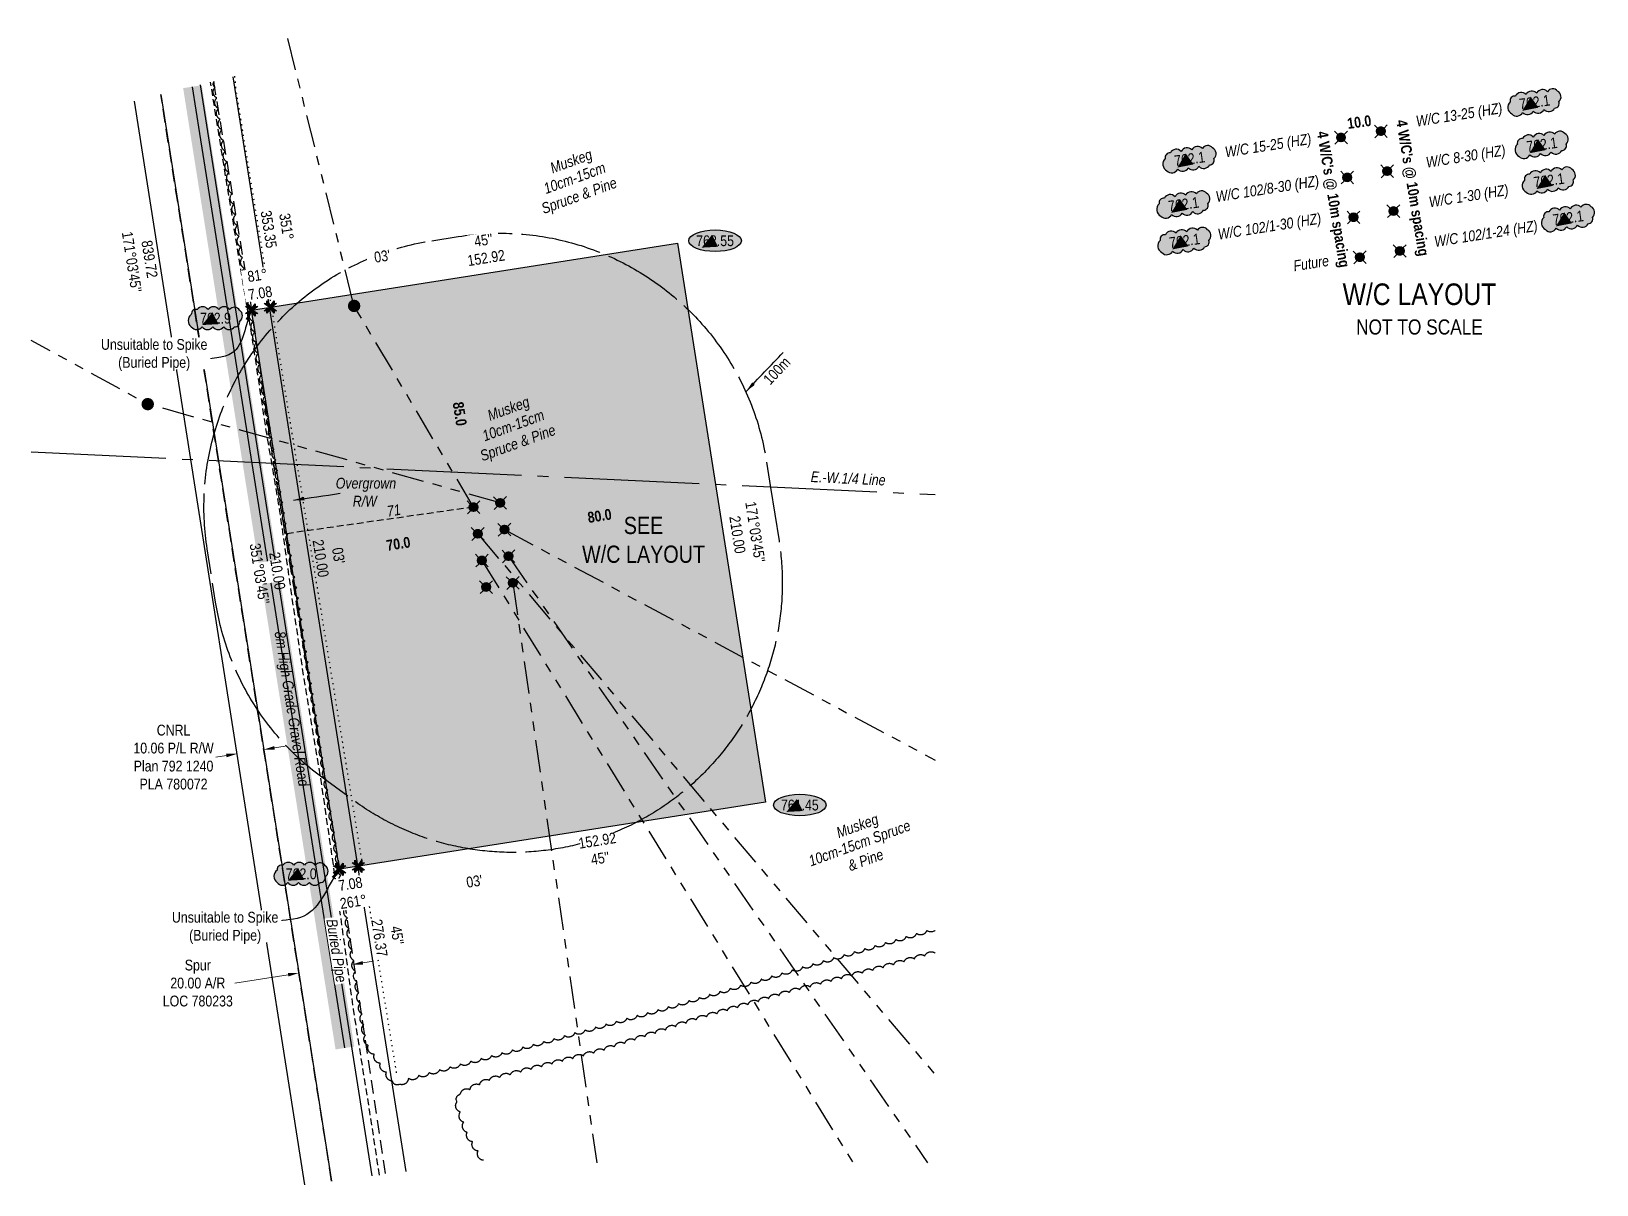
# Model space of a CAD drawing. Extents: x 318601 to 331416, y 6144887 to 6151717.
# Drawn here: x 321486 to 322938, y 6146769 to 6147838 of the extents above; entities that cross this region are included whole.
import ezdxf
from ezdxf.enums import TextEntityAlignment as Align

# ---------------------------------------------------------------- set-up
doc = ezdxf.new("R2010")
doc.units = 0
doc.header["$LTSCALE"] = 5
doc.header["$PDSIZE"] = 0.5
for name, pattern in [('0', [1, 1, 0]), ('foc-ACCESSROAD', [3.75, 2.5, -1.25]), ('foc-BUFFER', [16.75, 15, -1.75]), ('foc-DRILLPATH', [14.75, 6, -1.75, 1.75, -1.75, 1.75, -1.75]), ('foc-QUARTERLINE', [33, 25, -3, 2, -3]), ('foc-TIELINE', [1.875, 1.25, -0.625]), ('foc-TOPO', [1, 0.2, -0.8]), ('UG_PIPE', [1.875, 1.25, -0.625])]:
    doc.linetypes.add(name, pattern=pattern)
doc.layers.get('Defpoints').update_dxf_attribs({"color": 9})
for name, color, linetype in [('AS-PIPE-UG', 44, 'UG_PIPE'), ('AS-PIPE-UG-T', 44, 'Continuous'), ('AS-ROADS', 254, 'Continuous'), ('AUX-BUFFER', 7, 'foc-BUFFER'), ('C-RW', 13, 'Continuous'), ('DETAIL-T', 7, 'Continuous'), ('F-AR', 190, 'foc-ACCESSROAD'), ('F-RW', 190, 'Continuous'), ('L-BD', 7, 'Continuous'), ('L-MON', 1, 'Continuous'), ('L-QSEC', 8, 'foc-QUARTERLINE'), ('P-ELEVATION', 7, 'Continuous'), ('P-PDRILLPATH', 12, 'foc-DRILLPATH'), ('P-PROPOSED-H', 21, 'Continuous'), ('P-PROPOSED-T', 10, 'Continuous'), ('P-TXT', 4, 'Continuous'), ('T-BUSH', 110, '0'), ('T-BUSH-T', 110, 'Continuous'), ('T-TIE', 201, 'foc-TIELINE'), ('T-VEGETATION CHANGE', 104, 'foc-TOPO')]:
    doc.layers.add(name, color=color, linetype=linetype)
for name, color, linetype, lineweight in [('F-AR-T', 190, 'Continuous', 9), ('F-RW-T', 190, 'Continuous', 9), ('T-TEXT', 48, 'Continuous', 18), ('T-TIE-T', 201, 'Continuous', 18)]:
    doc.layers.add(name, color=color, linetype=linetype, lineweight=lineweight)
doc.styles.add('80', font='ARIALN.TTF', dxfattribs={"height": 10})
doc.styles.add('80CG', font='ARIALN.TTF', dxfattribs={"height": 10})
doc.styles.add('80L', font='ARIALN.TTF', dxfattribs={"height": 10})
doc.styles.add('80LS', font='ARIALNI.TTF', dxfattribs={"height": 10})
doc.dimstyles.new('CG2011', dxfattribs={"dimscale": 5, "dimtxt": 9, "dimasz": 2, "dimexe": 0.2, "dimexo": 0.0625, "dimgap": 0.5, "dimtad": 0, "dimtih": 1, "dimtoh": 1, "dimzin": 0, "dimdsep": 46, "dimtxsty": '80CG', "dimcen": 0.1, "dimse1": 1, "dimse2": 1, "dimclrd": 256, "dimclrt": 256, "dimaunit": 1, "dimadec": 4, "dimazin": 0, "dimtfac": 0.06, "dimtofl": 0, "dimtmove": 0, "dimatfit": 1, "dimfxl": 0.2, "dimtolj": 1, "dimtzin": 0, "dimlwd": -1, "dimarcsym": 0})
doc.dimstyles.new('Compass 5 000', dxfattribs={"dimscale": 5, "dimtxt": 9, "dimasz": 2, "dimexe": 0.2, "dimexo": 0.0625, "dimgap": 0.5, "dimtad": 0, "dimtih": 1, "dimtoh": 1, "dimzin": 0, "dimdsep": 46, "dimtxsty": '80CG', "dimcen": 0.1, "dimse1": 1, "dimse2": 1, "dimclrd": 256, "dimclrt": 256, "dimaunit": 1, "dimadec": 4, "dimazin": 0, "dimtfac": 0.06, "dimtofl": 0, "dimtmove": 0, "dimatfit": 1, "dimfxl": 0.2, "dimtolj": 1, "dimtzin": 0, "dimlwd": -1, "dimarcsym": 0})

# ---------------------------------------------------------------- blocks, each defined once
blk = doc.blocks.new('*D50')
at = {"layer": 'Defpoints', "color": 0, "transparency": 16777216}
for p in [(321741.6, 6147242), (321692.1, 6147234.2), (321783.9, 6146972.9)]:
    blk.add_point(p, dxfattribs=at)
at = {"layer": 'F-AR-T', "transparency": 16777216}
for p, q in [((321793.8, 6146974.4), (321803.6, 6146976)), ((321724.6, 6146963.5), (321675, 6146955.7))]:
    blk.add_line(p, q, dxfattribs=at)
for points in [[(321793.5, 6146976.1), (321794, 6146972.8), (321783.9, 6146972.9)], [(321724.3, 6146965.2), (321724.8, 6146961.9), (321734.5, 6146965.1)]]:
    blk.add_solid(points, dxfattribs=at)
at = {"layer": 'F-AR-T', "transparency": 16777216, "insert": (321640.7, 6146955.7), "char_height": 10, "attachment_point": 5, "style": '80CG'}
blk.add_mtext('\\A1;Spur\\P20.00 A/R^JLOC 780233', dxfattribs=at)
blk = doc.blocks.new('*D51')
at = {"layer": 'Defpoints', "color": 0, "transparency": 16777216}
for p in [(321671.6, 6147203.2), (321696.4, 6147207.1), (321677.1, 6147168.3)]:
    blk.add_point(p, dxfattribs=at)
at = {"layer": 'F-RW-T', "transparency": 16777216}
for p, q in [((321667.2, 6147166.8), (321657.3, 6147165.2)), ((321711.8, 6147173.8), (321721.6, 6147175.3))]:
    blk.add_line(p, q, dxfattribs=at)
for points in [[(321666.9, 6147168.4), (321667.4, 6147165.1), (321677.1, 6147168.3)], [(321711.5, 6147175.4), (321712, 6147172.1), (321701.9, 6147172.2)]]:
    blk.add_solid(points, dxfattribs=at)
at = {"layer": 'F-RW-T', "transparency": 16777216, "insert": (321618.2, 6147165.2), "char_height": 10, "attachment_point": 5, "style": '80CG', "bg_fill": 3, "box_fill_scale": 1.1, "bg_fill_color": 256, "bg_fill_true_color": 13158600, "bg_fill_transparency": 0}
blk.add_mtext('\\A1;CNRL\\P10.06 P/L R/W\\PPlan 792 1240\\PPLA 780072', dxfattribs=at)
blk = doc.blocks.new('TEMP')
h = blk.add_hatch(color=255)
h.dxf.hatch_style = 1
h.paths.add_polyline_path([(0, 0.25), (-0.67, 1.15), (-0.67, 0.67), (-1.15, 0.67), (-0.25, 0), (-1.15, -0.67), (-0.67, -0.67), (-0.67, -1.15), (0, -0.25), (0.67, -1.15), (0.67, -0.67), (1.15, -0.67), (0.25, 0), (1.15, 0.67), (0.67, 0.67), (0.67, 1.15)])
h.paths.add_polyline_path([(0.57, 0.85), (0.57, 0.57), (0.85, 0.57), (0.08, 0), (0.85, -0.57), (0.57, -0.57), (0.57, -0.85), (0, -0.08), (-0.57, -0.85), (-0.57, -0.57), (-0.85, -0.57), (-0.08, 0), (-0.85, 0.57), (-0.57, 0.57), (-0.57, 0.85), (0, 0.08)], flags=16)
h = blk.add_hatch(color=1)
h.dxf.hatch_style = 1
h.paths.add_polyline_path([(0, 0.08), (-0.57, 0.85), (-0.57, 0.57), (-0.85, 0.57), (-0.08, 0), (-0.85, -0.57), (-0.57, -0.57), (-0.57, -0.85), (0, -0.08), (0.57, -0.85), (0.57, -0.57), (0.85, -0.57), (0.08, 0), (0.85, 0.57), (0.57, 0.57), (0.57, 0.85)])
at = {"color": 1}
for p, q in [((-0.08, 0), (0.08, 0)), ((0, 0.08), (0, -0.08))]:
    blk.add_line(p, q, dxfattribs=at)
at = {"color": 255, "flags": 128}
blk.add_lwpolyline([(-0.25, 0), (-1.15, 0.67), (-0.67, 0.67), (-0.67, 1.15), (0, 0.25), (0.67, 1.15), (0.67, 0.67), (1.15, 0.67), (0.25, 0), (1.15, -0.67), (0.67, -0.67), (0.67, -1.15), (0, -0.25), (-0.67, -1.15), (-0.67, -0.67), (-1.15, -0.67)], close=True, dxfattribs=at)
at = {"color": 1, "flags": 128}
blk.add_lwpolyline([(-0.08, 0), (-0.85, 0.57), (-0.57, 0.57), (-0.57, 0.85), (0, 0.08), (0.57, 0.85), (0.57, 0.57), (0.85, 0.57), (0.08, 0), (0.85, -0.57), (0.57, -0.57), (0.57, -0.85), (0, -0.08), (-0.57, -0.85), (-0.57, -0.57), (-0.85, -0.57)], close=True, dxfattribs=at)
blk = doc.blocks.new('wa')
at = {"layer": 'P-ELEVATION'}
h = blk.add_hatch(color=111, dxfattribs=at)
h.dxf.hatch_style = 1
edge = h.paths.add_edge_path()
edge.add_arc((-17.4, -4.5), 6.1, 215, 325)
edge.add_arc((-7.4, -4.5), 6.1, 215, 325)
edge.add_arc((2.6, -4.5), 6.1, 215, 325)
edge.add_arc((12.7, -4.5), 6.1, 215, 325)
edge.add_arc((18.1, -3.7), 4.32, 263.4336, 373.4336)
edge.add_arc((18.8, 2.3), 6.1, 305, 415)
edge.add_arc((17.5, 4.4), 5.69, 30.6955, 140.6955)
edge.add_arc((8.1, 4.5), 6.1, 35, 145)
edge.add_arc((-1.9, 4.5), 6.1, 35, 145)
edge.add_arc((-11.9, 4.5), 6.1, 35, 145)
edge.add_arc((-18, 3.8), 4.33, 75.4261, 185.4261)
edge.add_arc((-18.4, -2.3), 6.96, 125, 235)
at = {"color": 240, "flags": 128}
blk.add_lwpolyline([(-22.4, -8, 0.520567), (-12.3, -8, 0.520567), (-2.4, -8, 0.520567), (7.6, -8, 0.520567), (17.6, -8, 0.520567), (22.4, -2.7, 0.520567), (22.4, 7.3, 0.520567), (13.1, 8, 0.520567), (3.1, 8, 0.520567), (-6.9, 8, 0.520567), (-16.9, 8, 0.520567), (-22.4, 3.4, 0.520567)], format="xyb", close=True, dxfattribs=at)
at = {"layer": 'P-ELEVATION', "color": 240, "flags": 128}
blk.add_lwpolyline([(0, 0, 12.5, 0, 0), (-12.4, -6.4, 0, 0, 0)], format="xyseb", dxfattribs=at)
at = {"layer": 'P-ELEVATION', "color": 240, "style": '80'}
blk.add_attdef('ELEVATION', text='', height=10, dxfattribs=at).set_placement((0, 0), align=Align.MIDDLE_CENTER)
blk = doc.blocks.new('we')
at = {"layer": 'P-ELEVATION'}
h = blk.add_hatch(color=111, dxfattribs=at)
h.dxf.hatch_style = 1
edge = h.paths.add_edge_path()
edge.add_ellipse((0, 0), major_axis=(-24.4, 0), ratio=0.410256, start_angle=0, end_angle=360)
at = {"layer": 'P-ELEVATION', "color": 7, "flags": 128}
blk.add_lwpolyline([(0, 0, 12.5, 0, 0), (-12.4, -6.4, 0, 0, 0)], format="xyseb", dxfattribs=at)
at = {"layer": 'P-ELEVATION', "color": 7}
blk.add_ellipse((0, 0), major_axis=(-24.4, 0), ratio=0.410256, dxfattribs=at)
at = {"layer": 'P-ELEVATION', "style": '80'}
blk.add_attdef('ELEVATION', text='', height=10, dxfattribs=at).set_placement((0, 0), align=Align.MIDDLE_CENTER)
blk = doc.blocks.new('plbh')
at = {"layer": 'L-MON'}
h = blk.add_hatch(color=255, dxfattribs=at)
h.dxf.hatch_style = 1
edge = h.paths.add_edge_path()
edge.add_arc((0, 0), 1.16, 0, 360)
h = blk.add_hatch(color=256, dxfattribs=at)
h.dxf.hatch_style = 1
h.paths.add_polyline_path([(-0.96, 0, 1), (0.96, 0, 1)])
h.paths.add_polyline_path([(0.91, 0, -1), (-0.91, 0, -1)], flags=16)
h.paths.add_polyline_path([(0.45, 0, -1), (-0.45, 0, -1)], flags=0)
h = blk.add_hatch(color=256, dxfattribs=at)
h.dxf.hatch_style = 1
h.paths.add_polyline_path([(-0.45, 0, 1), (0.45, 0, 1)])
h.paths.add_polyline_path([(0.4, 0, -1), (-0.4, 0, -1)], flags=16)
at = {"layer": 'L-MON', "color": 240}
for radius in [0.96, 0.91, 0.45, 0.4]:
    blk.add_circle((0, 0), radius, dxfattribs=at)
blk = doc.blocks.new('WC')
at = {"layer": 'L-MON'}
h = blk.add_hatch(color=255, dxfattribs=at)
h.dxf.hatch_style = 1
edge = h.paths.add_edge_path()
edge.add_arc((0, 0), 0.9, 0, 360)
at = {"layer": 'L-MON', "color": 240, "flags": 128}
for points in [[(-0.62, 0.5), (-1.23, 1.12)], [(0.52, 0.61), (1.13, 1.21)], [(-1.18, -1.18), (-0.56, -0.57)], [(1.16, -1.18), (0.56, -0.57)]]:
    blk.add_lwpolyline(points, dxfattribs=at)
at = {"layer": 'L-MON', "color": 240}
for radius in [0.8, 0.373]:
    blk.add_circle((0, 0), radius, dxfattribs=at)

msp = doc.modelspace()

# ---------------------------------------------------------------- hatches: boundary and pattern name
at = {"layer": 'P-PROPOSED-H'}
h = msp.add_hatch(color=256, dxfattribs=at)
h.dxf.hatch_style = 1
h.paths.add_polyline_path([(321772.107, 6147061.193), (321690.552, 6147579.758), (322085.65, 6147641.895), (322167.205, 6147123.33)])

# ---------------------------------------------------------------- linework, layer by layer
at = {"layer": 'AS-PIPE-UG', "flags": 128}
msp.add_lwpolyline([(321809.182, 6146777.773), (321800.201, 6146836.378), (321785.119, 6146931.368), (321770.574, 6147037.085), (321755.826, 6147138.513), (321739.186, 6147238.478), (321728.926, 6147308.185), (321716.801, 6147393.405), (321704.184, 6147468.133), (321691.834, 6147549.79), (321678.264, 6147632.208), (321665.769, 6147708.753), (321653.389, 6147785.625), (321652.534, 6147790.999)], dxfattribs=at)
at = {"layer": 'AS-ROADS', "const_width": 17.498, "flags": 128}
msp.add_lwpolyline([(321777.084, 6146895.58), (321642.629, 6147743.36), (321635.752, 6147786.837)], dxfattribs=at)
at = {"layer": 'AS-ROADS', "flags": 128}
msp.add_lwpolyline([(321777.084, 6146895.58), (321642.629, 6147743.36), (321635.752, 6147786.837)], dxfattribs=at)
at = {"layer": 'AUX-BUFFER', "color": 251, "linetype": 'foc-BUFFER', "flags": 128}
msp.add_lwpolyline([(321857.582, 6147643.983), (321882.276, 6147647.867, -0.41421356), (322168.047, 6147439.767), (322171.931, 6147415.073), (322175.814, 6147390.379), (322179.698, 6147365.686, -0.66817864), (321785.613, 6147124.779), (321757.036, 6147145.589, -0.19891237), (321657.249, 6147308.825), (321653.365, 6147333.518), (321649.482, 6147358.212, -0.41421356)], format="xyb", close=True, dxfattribs=at)
at = {"layer": 'C-RW', "flags": 128}
for points in [[(321802.325, 6146776.886), (321698.339, 6147438.157), (321643.221, 6147788.689)], [(321673.044, 6147796.085), (321833.701, 6146780.943)]]:
    msp.add_lwpolyline(points, dxfattribs=at)
at = {"layer": 'F-AR', "flags": 128}
for points in [[(321655.121, 6147791.64), (321690.552, 6147579.758), (321710.804, 6147437.569), (321772.107, 6147061.193), (321814.457, 6146778.455)], [(321764.815, 6146772.037), (321659.774, 6147439.982), (321606.376, 6147779.552)]]:
    msp.add_lwpolyline(points, dxfattribs=at)
at = {"layer": 'F-RW'}
for points in [[(321739.875, 6146768.812), (321634.144, 6147441.194), (321581.895, 6147773.481)], [(321606.376, 6147779.552), (321659.774, 6147439.982), (321764.815, 6146772.037)]]:
    msp.add_lwpolyline(points, dxfattribs=at)
at = {"layer": 'L-QSEC'}
msp.add_line((321486.301, 6147448.231), (322324.491, 6147408.592), dxfattribs=at)
at = {"layer": 'P-PDRILLPATH', "flags": 128}
for points in [[(321896.418, 6147397.048), (321785.643, 6147583.564), (321722.505, 6147838.165)], [(321921.111, 6147400.931), (321594.272, 6147492.503), (321486.301, 6147551.462)], [(321900.301, 6147372.354), (322324.491, 6146870.798)], [(321924.995, 6147376.238), (322324.491, 6147162.511)], [(321904.185, 6147347.66), (322248.266, 6146789.079)], [(321928.879, 6147351.544), (322317.454, 6146789.079)], [(321932.762, 6147326.85), (322010.717, 6146789.079)]]:
    msp.add_lwpolyline(points, dxfattribs=at)
at = {"layer": 'P-PROPOSED-T', "flags": 128}
msp.add_lwpolyline([(321772.107, 6147061.193), (321690.552, 6147579.758), (322085.65, 6147641.895), (322167.205, 6147123.33)], close=True, dxfattribs=at)
at = {"layer": 'T-BUSH', "flags": 128}
for points in [[(322324.491, 6147004.62, -0.35860937), (322316.735, 6147004.523, -0.52056705), (322307.136, 6147001.724, -0.52056705), (322297.537, 6146998.924, -0.52056705), (322287.938, 6146996.125, -0.52056705), (322278.339, 6146993.325, -0.52056705), (322268.74, 6146990.525, -0.52056705), (322259.141, 6146987.726, -0.52056705), (322249.542, 6146984.926, -0.52056705), (322239.943, 6146982.127, -0.52056705), (322230.344, 6146979.327, -0.52056705), (322220.746, 6146976.528, -0.52056705), (322211.151, 6146973.715, -0.52056705), (322201.565, 6146970.87, -0.52056705), (322191.98, 6146968.025, -0.52056705), (322182.394, 6146965.18, -0.52056705), (322172.808, 6146962.335, -0.52056705), (322163.223, 6146959.49, -0.52056705), (322153.637, 6146956.645, -0.52056705), (322144.052, 6146953.8, -0.52056705), (322134.466, 6146950.955, -0.52056705), (322124.881, 6146948.11, -0.52056705), (322115.295, 6146945.265, -0.52056705), (322105.709, 6146942.42, -0.52056705), (322096.124, 6146939.575, -0.52056705), (322086.538, 6146936.73, -0.52056705), (322076.953, 6146933.886, -0.52056705), (322067.349, 6146931.105, -0.52056705), (322057.715, 6146928.426, -0.52056705), (322048.082, 6146925.748, -0.52056705), (322038.448, 6146923.069, -0.52056705), (322028.815, 6146920.391, -0.52056705), (322019.182, 6146917.712, -0.52056705), (322009.548, 6146915.033, -0.52056705), (321999.915, 6146912.355, -0.52056705), (321990.282, 6146909.676, -0.52056705), (321980.648, 6146906.998, -0.52056705), (321971.015, 6146904.319, -0.52056705), (321961.381, 6146901.64, -0.52056705), (321951.738, 6146898.999, -0.52056705), (321942.085, 6146896.392, -0.52056705), (321932.432, 6146893.786, -0.52056705), (321922.779, 6146891.179, -0.52056705), (321913.125, 6146888.572, -0.52056705), (321903.472, 6146885.966, -0.52056705), (321893.819, 6146883.359, -0.52056705), (321884.166, 6146880.753, -0.52056705), (321874.513, 6146878.146, -0.52056705), (321864.87, 6146875.501, -0.52056705), (321855.237, 6146872.823, -0.52056705), (321845.604, 6146870.144, -0.52056705), (321835.97, 6146867.466, -0.52056705), (321827.736, 6146861.918, -0.52056705), (321821.23, 6146864.905, -0.52056705), (321815.595, 6146873.165, -0.52056705), (321809.96, 6146881.425, -0.52056705), (321804.326, 6146889.684, -0.52056705), (321798.691, 6146897.944, -0.52056705), (321796.104, 6146907.405, -0.52056705), (321794.59, 6146917.289, -0.52056705), (321793.077, 6146927.172, -0.52056705), (321791.563, 6146937.056, -0.52056705), (321790.05, 6146946.94, -0.52056705), (321788.536, 6146956.823, -0.52056705), (321787.023, 6146966.707, -0.52056705), (321785.509, 6146976.59, -0.52056705), (321783.995, 6146986.474, -0.52056705), (321782.482, 6146996.358, -0.52056705), (321780.968, 6147006.241, -0.52056705), (321779.455, 6147016.125, -0.52056705), (321777.941, 6147026.009, -0.52056705), (321776.428, 6147035.892, -0.52056705), (321774.914, 6147045.776, -0.52056705), (321773.401, 6147055.659, -0.52056705), (321771.887, 6147065.543, -0.52056705), (321770.373, 6147075.427, -0.52056705), (321768.86, 6147085.31, -0.52056705), (321767.346, 6147095.194, -0.52056705), (321765.833, 6147105.078, -0.52056705), (321764.319, 6147114.961, -0.52056705), (321762.805, 6147124.845, -0.52056705), (321761.291, 6147134.728, -0.52056705), (321759.777, 6147144.612, -0.52056705), (321758.263, 6147154.495, -0.52056705), (321756.749, 6147164.379, -0.52056705), (321755.235, 6147174.263, -0.52056705), (321753.721, 6147184.146, -0.52056705), (321752.207, 6147194.03, -0.52056705), (321750.693, 6147203.913, -0.52056705), (321749.18, 6147213.797, -0.52056705), (321747.666, 6147223.68, -0.52056705), (321746.152, 6147233.564, -0.52056705), (321744.638, 6147243.447, -0.52056705), (321743.124, 6147253.331, -0.52056705), (321741.61, 6147263.215, -0.52056705), (321740.096, 6147273.098, -0.52056705), (321738.582, 6147282.982, -0.52056705), (321737.068, 6147292.865, -0.52056705), (321735.554, 6147302.749, -0.52056705), (321734.012, 6147312.628, -0.52056705), (321732.391, 6147322.495, -0.52056705), (321730.77, 6147332.361, -0.52056705), (321729.149, 6147342.228, -0.52056705), (321727.528, 6147352.094, -0.52056705), (321725.907, 6147361.961, -0.52056705), (321724.287, 6147371.827, -0.52056705), (321722.666, 6147381.694, -0.52056705), (321721.045, 6147391.561, -0.52056705), (321719.424, 6147401.427, -0.52056705), (321717.803, 6147411.294, -0.52056705), (321716.182, 6147421.16, -0.52056705), (321714.561, 6147431.027, -0.52056705), (321712.94, 6147440.894, -0.52056705), (321711.319, 6147450.76, -0.52056705), (321709.698, 6147460.627, -0.52056705), (321708.077, 6147470.493, -0.52056705), (321706.457, 6147480.36, -0.52056705), (321704.836, 6147490.226, -0.52056705), (321703.215, 6147500.093, -0.52056705), (321701.594, 6147509.96, -0.52056705), (321699.973, 6147519.826, -0.52056705), (321698.352, 6147529.693, -0.52056705), (321696.731, 6147539.559, -0.52056705), (321695.11, 6147549.426, -0.52056705), (321693.498, 6147559.294, -0.52056705), (321691.89, 6147569.163, -0.52056705), (321690.281, 6147579.031, -0.52056705), (321688.672, 6147588.9, -0.52056705), (321687.064, 6147598.768, -0.52056705), (321685.455, 6147608.637, -0.52056705), (321683.846, 6147618.506, -0.52056705), (321682.238, 6147628.374, -0.52056705), (321680.629, 6147638.243, -0.52056705), (321679.02, 6147648.111, -0.52056705), (321677.412, 6147657.98, -0.52056705), (321675.803, 6147667.849, -0.52056705), (321674.194, 6147677.717, -0.52056705), (321672.585, 6147687.586, -0.52056705), (321670.977, 6147697.454, -0.52056705), (321669.368, 6147707.323, -0.52056705), (321667.759, 6147717.191, -0.52056705), (321666.151, 6147727.06, -0.52056705), (321664.542, 6147736.929, -0.52056705), (321662.945, 6147746.799, -0.52056705), (321661.417, 6147756.68, -0.52056705), (321659.889, 6147766.562, -0.52056705), (321658.362, 6147776.443, -0.52056705), (321656.834, 6147786.325, -0.52056705), (321656.02, 6147791.587)], [(321905.622, 6146791.425, -0.52056705), (321900.561, 6146800.049, -0.52056705), (321895.499, 6146808.672, -0.52056705), (321890.438, 6146817.295, -0.52056705), (321887.264, 6146826.769, -0.52056705), (321884.154, 6146836.272, -0.52056705), (321881.045, 6146845.775, -0.52056705), (321884.08, 6146852.671, -0.52056705), (321893.074, 6146857.039, -0.52056705), (321902.068, 6146861.408, -0.52056705), (321911.118, 6146865.626, -0.52056705), (321920.797, 6146868.133, -0.52056705), (321930.477, 6146870.64, -0.52056705), (321940.156, 6146873.146, -0.52056705), (321949.836, 6146875.653, -0.52056705), (321959.515, 6146878.16, -0.52056705), (321969.195, 6146880.667, -0.52056705), (321978.874, 6146883.173, -0.52056705), (321988.554, 6146885.68, -0.52056705), (321998.233, 6146888.187, -0.52056705), (322007.913, 6146890.694, -0.52056705), (322017.519, 6146893.45, -0.52056705), (322027.014, 6146896.583, -0.52056705), (322036.51, 6146899.716, -0.52056705), (322046.005, 6146902.849, -0.52056705), (322055.5, 6146905.983, -0.52056705), (322064.995, 6146909.116, -0.52056705), (322074.491, 6146912.249, -0.52056705), (322083.986, 6146915.383, -0.52056705), (322093.481, 6146918.516, -0.52056705), (322102.976, 6146921.649, -0.52056705), (322112.567, 6146924.475, -0.52056705), (322122.163, 6146927.285, -0.52056705), (322131.759, 6146930.095, -0.52056705), (322141.355, 6146932.905, -0.52056705), (322150.951, 6146935.715, -0.52056705), (322160.547, 6146938.525, -0.52056705), (322170.142, 6146941.335, -0.52056705), (322179.738, 6146944.145, -0.52056705), (322189.334, 6146946.955, -0.52056705), (322198.98, 6146949.587, -0.52056705), (322208.648, 6146952.138, -0.52056705), (322218.316, 6146954.689, -0.52056705), (322227.983, 6146957.24, -0.52056705), (322237.651, 6146959.791, -0.52056705), (322247.319, 6146962.342, -0.52056705), (322256.987, 6146964.893, -0.52056705), (322266.655, 6146967.444, -0.52056705), (322276.323, 6146969.995, -0.52056705), (322285.964, 6146972.644, -0.52056705), (322295.59, 6146975.352, -0.52056705), (322305.215, 6146978.059, -0.52056705), (322314.84, 6146980.767, -0.52056705), (322324.466, 6146983.474, -0.00312821), (322324.491, 6146983.546, -0.00312821)]]:
    msp.add_lwpolyline(points, format="xyb", dxfattribs=at)
at = {"layer": 'T-TIE'}
msp.add_line((321896.418, 6147397.048), (321719.857, 6147371.927), dxfattribs=at)
at = {"layer": 'T-VEGETATION CHANGE', "flags": 128}
msp.add_lwpolyline([(321674.682, 6147796.491), (321676.129, 6147782.483), (321824.966, 6146871.503)], dxfattribs=at)

# ---------------------------------------------------------------- block references
at = {"layer": 'L-MON', "color": 4, "xscale": 0.9998842299999998, "yscale": 0.9998842299999998, "zscale": 0.9998842299999998, "rotation": 7.822452873015682}
for p in [(322880.395, 6147772.497), (322887.111, 6147733.15), (322560.5, 6147719.872), (322893.694, 6147699.965), (322911.514, 6147665.277)]:
    msp.add_blockref('wa', p, dxfattribs=at).add_auto_attribs({'ELEVATION': '762.1'})
at = {"layer": 'L-MON', "rotation": 90}
for p, xscale, yscale, zscale in [((322700.834, 6147739.809), 4.999421150000011, 4.999421150000011, 7.499131725000022), ((322737.874, 6147745.634), 4.999421150000011, 4.999421150000011, 7.499131725000022), ((322706.659, 6147702.768), 4.999421150000011, 4.999421150000011, 7.499131725000022), ((322743.699, 6147708.594), 4.999421150000011, 4.999421150000011, 7.499131725000022), ((322749.525, 6147671.553), 4.999421150000011, 4.999421150000011, 7.499131725000022), ((322712.484, 6147665.728), 4.999421150000011, 4.999421150000011, 7.499131725000022), ((322718.31, 6147628.687), 4.999421150000011, 4.999421150000011, 7.499131725000022), ((322755.35, 6147634.513), 4.999421150000011, 4.999421150000011, 7.499131725000022), ((321896.418, 6147397.048), 4.99942115000001, 4.99942115000001, 4.99942115000001), ((321921.111, 6147400.931), 4.99942115000001, 4.99942115000001, 4.99942115000001), ((321924.995, 6147376.238), 4.99942115000001, 4.99942115000001, 4.99942115000001), ((321900.301, 6147372.354), 4.99942115000001, 4.99942115000001, 4.99942115000001), ((321904.185, 6147347.66), 4.99942115000001, 4.99942115000001, 4.99942115000001), ((321928.879, 6147351.544), 4.99942115000001, 4.99942115000001, 4.99942115000001), ((321908.068, 6147322.967), 4.99942115000001, 4.99942115000001, 4.99942115000001), ((321932.762, 6147326.85), 4.99942115000001, 4.99942115000001, 4.99942115000001)]:
    msp.add_blockref('WC', p, dxfattribs=dict(at, xscale=xscale, yscale=yscale, zscale=zscale))
at = {"layer": 'L-MON', "color": 6, "xscale": 4.999421150000015, "yscale": 4.999421150000015, "zscale": 4.999421150000015}
for p in [(321785.643, 6147583.564), (321594.272, 6147492.503)]:
    msp.add_blockref('plbh', p, dxfattribs=at)
at = {"layer": 'P-ELEVATION', "color": 4, "xscale": 0.99988423, "yscale": 0.99988423, "zscale": 0.99988423}
for p, values in [((322120.382, 6147643.987), {'ELEVATION': '762.55'}), ((322198.985, 6147120.807), {'ELEVATION': '761.45'})]:
    msp.add_blockref('we', p, dxfattribs=at).add_auto_attribs(values)

# ---------------------------------------------------------------- texts
at = {"layer": 'AUX-BUFFER', "style": '80CG'}
msp.add_text('100m', height=9.9988, rotation=46.528512, dxfattribs=at).set_placement((322177.672, 6147523.475), align=Align.MIDDLE_CENTER)
at = {"layer": 'DETAIL-T', "color": 3, "attachment_point": 5, "style": '80CG'}
for s, insert, char_height, width in [('W/C LAYOUT\\P{\\H0.7x;NOT TO SCALE}', (322773.632, 6147580.621), 19.99768, 148.03675), ('SEE\\PW/C LAYOUT', (322054.053, 6147366.583), 15.9981, 118.33334)]:
    msp.add_mtext(s, dxfattribs=dict(at, insert=insert, char_height=char_height, width=width))
at = {"layer": 'L-BD', "color": 3, "char_height": 9.99884, "attachment_point": 1, "style": '80L'}
for s, width, insert, rotation in [('{\\fArial Narrow|b1|i0|c0|p34;10.0}', 7.69567, (322706.065, 6147757.537), 7.744677), ("{\\fArial Narrow|b1|i0|c0|p34;4 W/C's @ 10m spacing}", 128.15926, (322688.371, 6147746.284), 279.417897), ("{\\fArial Narrow|b1|i0|c0|p34;4 W/C's @ 10m spacing}", 128.15926, (322761.821, 6147756.87), 279.417897)]:
    msp.add_mtext_dynamic_manual_height_columns(s, width=width, gutter_width=50, heights=[0], dxfattribs=dict(at, insert=insert, rotation=rotation))
at = {"layer": 'L-BD', "color": 4, "insert": (321600.96, 6147627.719), "char_height": 9.99884, "width": 56.30085, "attachment_point": 2, "rotation": 278.9377, "style": '80L'}
msp.add_mtext("839.72\\P171°03'45'' ", dxfattribs=at)
at = {"layer": 'L-BD', "color": 3, "char_height": 9.99884, "attachment_point": 2, "style": '80L'}
for s, insert, width, rotation in [('{\\fArial Narrow|b1|i0|c0|p34;85.0}', (321888.626, 6147484.249), 13.55024, 278.93769), ('{\\fArial Narrow|b1|i0|c0|p34;80.0}', (322012.512, 6147393.946), 13.55024, 8.93769), ('{\\fArial Narrow|b1|i0|c0|p34;70.0}', (321825.902, 6147368.031), 23.61174, 8.9377)]:
    msp.add_mtext(s, dxfattribs=dict(at, insert=insert, width=width, rotation=rotation))
at = {"layer": 'L-BD', "insert": (321776.143, 6147352.883), "char_height": 9.9988, "width": 14.47077, "attachment_point": 2, "rotation": 278.9377, "style": '80L', "bg_fill": 1, "box_fill_scale": 1, "bg_fill_color": 21, "bg_fill_transparency": 0}
msp.add_mtext("03'\\P210.00", dxfattribs=at)
at = {"layer": 'L-BD', "insert": (321894.818, 6147054.816), "char_height": 9.9988, "width": 28.83198, "attachment_point": 2, "rotation": 8.9377, "style": '80L'}
msp.add_mtext(" 03'", dxfattribs=at)
at = {"layer": 'L-QSEC', "insert": (322209.409, 6147430.291), "char_height": 9.99884, "attachment_point": 1, "rotation": 357.292367, "style": '80L'}
msp.add_mtext_dynamic_manual_height_columns('{\\fArial Narrow|b0|i1|c0|p34;E.-W.1/4 Line}', width=70.3402, gutter_width=50, heights=[0], dxfattribs=at)
at = {"layer": 'P-TXT', "color": 4, "char_height": 9.99884, "attachment_point": 1, "rotation": 8.93769, "style": '80L'}
for s, width, insert in [('{\\fArial Narrow|b0|i1|c0|p34;W/C 13-25 (HZ)}', 81.73173, (322769.689, 6147759.653)), ('{\\fArial Narrow|b0|i1|c0|p34;W/C 15-25 (HZ)}', 83.9336, (322592.547, 6147731.095)), ('{\\fArial Narrow|b0|i1|c0|p34;W/C 8-30 (HZ)}', 76.39362, (322778.933, 6147721.51)), ('{\\fArial Narrow|b0|i1|c0|p34;W/C 102/8-30 (HZ)}', 100.69182, (322584.006, 6147689.697)), ('{\\fArial Narrow|b0|i1|c0|p34;W/C 1-30 (HZ)}', 76.39362, (322781.658, 6147684.731)), ('{\\fArial Narrow|b0|i1|c0|p34;W/C 102/1-24 (HZ)}', 96.75099, (322786.654, 6147648.038))]:
    msp.add_mtext_dynamic_manual_height_columns(s, width=width, gutter_width=50, heights=[0], dxfattribs=dict(at, insert=insert))
at = {"layer": 'T-BUSH-T', "char_height": 9.99884, "attachment_point": 2, "rotation": 20, "style": '80LS'}
for s, insert, width in [(' 10cm-15cm \\PSpruce & Pine ', (321986.868, 6147706.332), 78.85795), (' 10cm-15cm \\PSpruce & Pine ', (321930, 6147477.044), 78.85795), (' 10cm-15cm Spruce\\P & Pine ', (322251.123, 6147089.676), 102.31189)]:
    msp.add_mtext(s, dxfattribs=dict(at, insert=insert, width=width))
at = {"layer": 'T-BUSH-T', "insert": (321787.802, 6147424.188), "char_height": 9.99884, "attachment_point": 1, "style": '80L'}
msp.add_mtext_dynamic_manual_height_columns('\\pi-19.169;{\\fArial Narrow|b0|i1|c0|p34;Overgrown \\P\\pi-3.3523;R/W}', width=16.34869, gutter_width=50, heights=[0], dxfattribs=at)
at = {"layer": 'T-TEXT', "style": '80LS'}
for p in [(321986.883, 6147717.86), (321928.754, 6147488.447), (322252.311, 6147101.605)]:
    msp.add_text('Muskeg', height=9.9988, rotation=20, dxfattribs=at).set_placement(p, align=Align.MIDDLE_CENTER)
at = {"layer": 'T-TIE-T', "insert": (321815.339, 6147397.86), "char_height": 9.99884, "attachment_point": 1, "rotation": 9.450704, "style": '80L'}
msp.add_mtext_dynamic_manual_height_columns('{\\fArial Narrow|b0|i1|c0|p34;71}', width=12.43641, gutter_width=50, heights=[0], dxfattribs=at)

# ---------------------------------------------------------------- leaders
at = {"layer": 'AUX-BUFFER', "linetype": 'Continuous', "path_type": 1}
msp.add_leader([(322149.106, 6147504.214), (322183.546, 6147540.405)], dimstyle='CG2011', override={"dimasz": 2, "dimgap": 0.5, "dimtad": 0}, dxfattribs=at)
at = {"layer": 'T-BUSH-T', "path_type": 1}
msp.add_leader([(321729.554, 6147403.455), (321772.747, 6147409.85)], dimstyle='Compass 5 000', override={"dimgap": 0.5, "dimtad": 0}, dxfattribs=at)

# ---------------------------------------------------------------- next in the draw order: texts
at = {"layer": 'AS-PIPE-UG-T', "insert": (321769.773, 6147015.804), "char_height": 9.99884, "attachment_point": 1, "rotation": 279.022101, "style": '80L', "bg_fill": 3, "box_fill_scale": 1.15, "bg_fill_color": 256, "bg_fill_true_color": 256, "bg_fill_transparency": 0}
msp.add_mtext_dynamic_manual_height_columns('{\\fArial Narrow|b0|i1|c0|p34;Buried Pipe}', width=59.03588, gutter_width=50, heights=[0], dxfattribs=at)
at = {"layer": 'L-BD', "attachment_point": 2, "style": '80L', "bg_fill": 3, "box_fill_scale": 1.15, "bg_fill_color": 256, "bg_fill_true_color": 256, "bg_fill_transparency": 0}
for s, insert, char_height, width, rotation in [('351°\\P353.35', (321727.929, 6147657.979), 9.9988, 34.65942, 278.9377), ("45'' 152.92", (321904.787, 6147649.497), 9.99884, 25.68549, 8.9377), ("03' ", (321810.923, 6147634.582), 9.9988, 25.68549, 8.9377), ('81° 7.08', (321695.152, 6147616.891), 9.9988, 25.68549, 8.9377), ("210.00\\P351°03'45'' ", (321719.425, 6147338.734), 9.99884, 17.20256, 278.9377), ("152.92 45''", (322010.436, 6147092.858), 9.99884, 28.83198, 8.9377)]:
    msp.add_mtext(s, dxfattribs=dict(at, insert=insert, char_height=char_height, width=width, rotation=rotation))
at = {"layer": 'L-BD', "insert": (322162.623, 6147374.822), "char_height": 9.99884, "width": 16.0169, "attachment_point": 2, "rotation": 278.9377, "style": '80L', "bg_fill": 3, "box_fill_scale": 1, "bg_fill_color": 256, "bg_fill_transparency": 0}
msp.add_mtext("171°03'45'' 210.00", dxfattribs=at)
at = {"layer": 'P-TXT', "color": 4, "char_height": 9.99884, "attachment_point": 1, "rotation": 8.93769, "style": '80L', "bg_fill": 3, "box_fill_scale": 1, "bg_fill_color": 256, "bg_fill_transparency": 0}
for s, width, insert in [('{\\fArial Narrow|b0|i1|c0|p34;W/C 102/1-30 (HZ)}', 99.43889, (322585.975, 6147654.852)), ('{\\fArial Narrow|b0|i1|c0|p34;Future}', 32.92401, (322656.01, 6147625.535))]:
    msp.add_mtext_dynamic_manual_height_columns(s, width=width, gutter_width=50, heights=[0], dxfattribs=dict(at, insert=insert))

# ---------------------------------------------------------------- next in the draw order: block references
at = {"layer": 'L-MON', "color": 4, "xscale": 0.9998842299999998, "yscale": 0.9998842299999998, "zscale": 0.9998842299999998, "rotation": 7.822452873015682}
for p in [(322554.853, 6147677.848), (322555.794, 6147643.978)]:
    msp.add_blockref('wa', p, dxfattribs=at).add_auto_attribs({'ELEVATION': '762.1'})
at = {"layer": 'L-MON', "color": 2, "xscale": 4.999421150000019, "yscale": 4.999421150000019, "zscale": 4.999421150000019}
for p in [(321690.552, 6147579.758), (321708.036, 6147582.508)]:
    msp.add_blockref('TEMP', p, dxfattribs=at)
at = {"layer": 'P-ELEVATION', "color": 4, "xscale": 0.99988423, "yscale": 0.99988423, "zscale": 0.99988423}
msp.add_blockref('wa', (321657.088, 6147572.225), dxfattribs=at).add_auto_attribs({'ELEVATION': '762.9'})

# ---------------------------------------------------------------- next in the draw order: texts
at = {"layer": 'L-BD', "insert": (321781.464, 6147052.582), "char_height": 9.9988, "width": 28.83198, "attachment_point": 2, "rotation": 8.9377, "style": '80L', "bg_fill": 3, "box_fill_scale": 1.15, "bg_fill_color": 256, "bg_fill_true_color": 256, "bg_fill_transparency": 0}
msp.add_mtext('7.08 261°', dxfattribs=at)

# ---------------------------------------------------------------- next in the draw order: leaders
at = {"layer": 'L-MON', "color": 2, "path_type": 1}
msp.add_leader([(321690.552, 6147579.758), (321672.544, 6147539.917), (321642.123, 6147533.051)], dimstyle='Compass 5 000', override={"dimgap": 0.5, "dimtad": 0}, dxfattribs=at)

# ---------------------------------------------------------------- next in the draw order: block references
at = {"layer": 'L-MON', "color": 2, "xscale": 4.999421150000019, "yscale": 4.999421150000019, "zscale": 4.999421150000019}
for p in [(321772.107, 6147061.193), (321789.59, 6147063.942)]:
    msp.add_blockref('TEMP', p, dxfattribs=at)
at = {"layer": 'P-ELEVATION', "color": 4, "xscale": 0.99988423, "yscale": 0.99988423, "zscale": 0.99988423}
msp.add_blockref('wa', (321736.567, 6147057.066), dxfattribs=at).add_auto_attribs({'ELEVATION': '762.0'})

# ---------------------------------------------------------------- next in the draw order: texts
at = {"layer": 'L-BD', "insert": (321830.598, 6147000.849), "char_height": 9.9988, "width": 34.65942, "attachment_point": 2, "rotation": 278.9377, "style": '80L', "bg_fill": 3, "box_fill_scale": 1.15, "bg_fill_color": 256, "bg_fill_true_color": 256, "bg_fill_transparency": 0}
msp.add_mtext("45'' \\P276.37", dxfattribs=at)
at = {"layer": 'L-MON', "insert": (321548.286, 6147552.882), "char_height": 9.99884, "attachment_point": 1, "style": '80L', "bg_fill": 3, "box_fill_scale": 1.15, "bg_fill_color": 256, "bg_fill_true_color": 256, "bg_fill_transparency": 0}
msp.add_mtext_dynamic_manual_height_columns('\\pi2.6295;Unsuitable to Spike\\P\\pi18.562;(Buried Pipe)', width=102.5806, gutter_width=50, heights=[0], dxfattribs=at)

# ---------------------------------------------------------------- next in the draw order: leaders
at = {"layer": 'L-MON', "color": 6, "path_type": 1}
msp.add_leader([(321772.107, 6147061.193), (321738.918, 6147017.758), (321712.495, 6147012.653)], dimstyle='Compass 5 000', override={"dimgap": 0.5, "dimtad": 0}, dxfattribs=at)

# ---------------------------------------------------------------- next in the draw order: dimensions: what is measured, and where the dimension line sits
at = {"layer": 'F-AR-T'}
dim = msp.add_linear_dim(base=(321783.884, 6146972.866), p1=(321692.143, 6147234.181), p2=(321741.566, 6147241.954), angle=8.937232, text='Spur\\P20.00 A/R^JLOC 780233', dimstyle='Compass 5 000', dxfattribs=at)
dim.commit()
dim.dimension.update_dxf_attribs({"geometry": '*D50', "text_midpoint": (321640.664, 6146955.737), "dimtype": 161})

# ---------------------------------------------------------------- next in the draw order: texts
at = {"layer": 'L-MON', "insert": (321614.077, 6147021.766), "char_height": 9.99884, "attachment_point": 1, "style": '80L', "bg_fill": 3, "box_fill_scale": 1.15, "bg_fill_color": 256, "bg_fill_true_color": 256, "bg_fill_transparency": 0}
msp.add_mtext_dynamic_manual_height_columns('\\pi2.6295;Unsuitable to Spike\\P\\pi18.562;(Buried Pipe)', width=102.5806, gutter_width=50, heights=[0], dxfattribs=at)

# ---------------------------------------------------------------- next in the draw order: dimensions: what is measured, and where the dimension line sits
at = {"layer": 'F-RW-T', "color": 6}
dim = msp.add_aligned_dim(p1=(321696.391, 6147207.137), p2=(321671.563, 6147203.233), distance=35.348, text='CNRL\\P10.06 P/L R/W\\PPlan 792 1240\\PPLA 780072', dimstyle='Compass 5 000', override={"dimtfill": 1}, dxfattribs=at)
dim.commit()
dim.dimension.update_dxf_attribs({"geometry": '*D51', "text_midpoint": (321618.21, 6147165.208)})

# ---------------------------------------------------------------- next in the draw order: texts
at = {"layer": 'T-TEXT', "insert": (321732.952, 6147210.84), "char_height": 9.99884, "width": 146.3791, "attachment_point": 2, "rotation": 278.937119, "style": '80LS', "bg_fill": 1, "box_fill_scale": 1, "bg_fill_color": 254, "bg_fill_transparency": 0}
msp.add_mtext('8m High Grade Gravel Road', dxfattribs=at)

doc.saveas('drawing.dxf')
